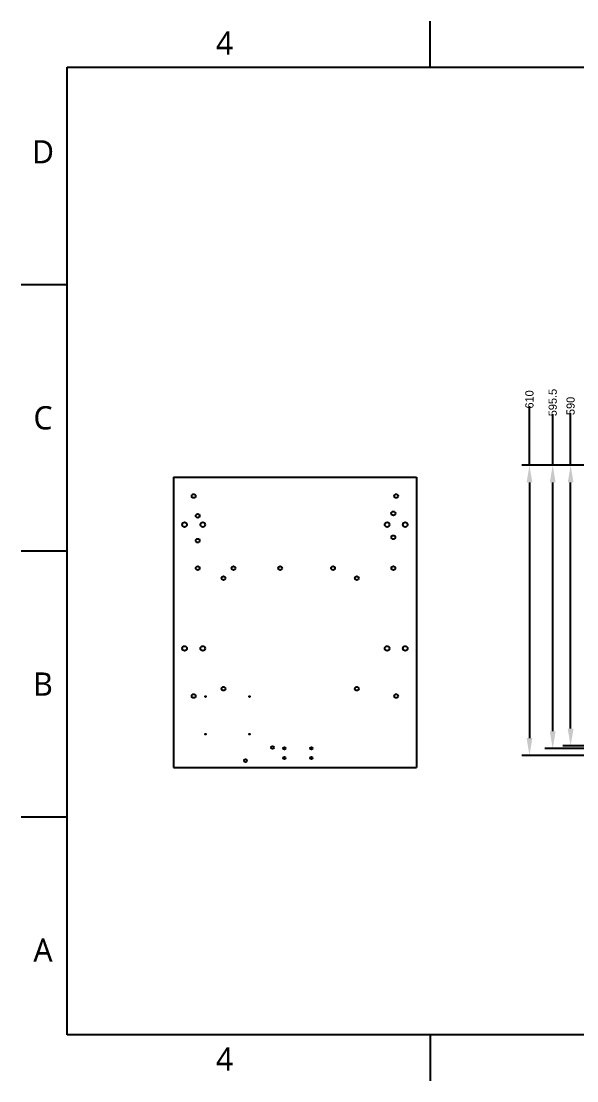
# Model space of a CAD drawing. Extents: x 0 to 17, y 0 to 11.
# Drawn here: x 0.03 to 5.76, y 0.03 to 10.97 of the extents above; entities that cross this region are included whole.
import ezdxf

# ---------------------------------------------------------------- set-up
doc = ezdxf.new("R2010")
doc.units = 0
doc.header["$LTSCALE"] = 0.5
doc.header["$MEASUREMENT"] = 0
doc.layers.get('DEFPOINTS').update_dxf_attribs({"linetype": 'CONTINUOUS'})
for name, color, linetype in [('ANNOTATION_TEXT', 7, 'CONTINUOUS'), ('BORDER_FRAME', 7, 'CONTINUOUS'), ('BORDER_ZONES', 7, 'CONTINUOUS'), ('MODELSKETCH_VISIBLE', 7, 'CONTINUOUS')]:
    doc.layers.add(name, color=color, linetype=linetype)
doc.styles.add('ONSHAPE-STANDARD', font='NotoSans-Regular.ttf', dxfattribs={"height": 0.12})
doc.styles.add('ONSHAPE-STANDARD-DIMENSION', font='ARIsoP1.shx')
doc.dimstyles.new('ONSHAPE-STANDARD$0', dxfattribs={"dimtxt": 0.084646, "dimasz": 0.18, "dimexe": 0.08, "dimexo": 0.013386, "dimgap": 0, "dimtad": 0, "dimlfac": 25.4, "dimzin": 11, "dimtxsty": 'ONSHAPE-STANDARD-DIMENSION', "dimcen": 0.09, "dimclrd": 7, "dimclre": 7, "dimclrt": 7, "dimadec": 1, "dimazin": 3, "dimtfac": 1, "dimtofl": 0, "dimtmove": 0, "dimatfit": 3, "dimtolj": 1, "dimtzin": 11})

# ---------------------------------------------------------------- blocks, each defined once
blk = doc.blocks.new('*D20')
at = {"layer": 'ANNOTATION_TEXT', "color": 7}
for p, q in [((5.274, 6.388), (5.274, 6.998)), ((8.616, 6.388), (5.194, 6.388)), ((5.274, 6.208), (5.274, 3.566)), ((8.616, 3.386), (5.194, 3.386))]:
    blk.add_line(p, q, dxfattribs=at)
for points in [[(5.304, 6.208), (5.244, 6.208), (5.274, 6.388)], [(5.244, 3.566), (5.304, 3.566), (5.274, 3.386)]]:
    blk.add_solid(points, dxfattribs=at)
at = {"layer": 'DEFPOINTS', "color": 0}
for p in [(8.63, 6.388), (5.274, 3.386), (8.63, 3.386)]:
    blk.add_point(p, dxfattribs=at)
at = {"layer": 'ANNOTATION_TEXT', "color": 7, "insert": (5.274, 7.066), "char_height": 0.0846, "attachment_point": 5, "rotation": 90, "style": 'ONSHAPE-STANDARD-DIMENSION'}
blk.add_mtext('\\A1;610', dxfattribs=at)
blk = doc.blocks.new('*D34')
at = {"layer": 'ANNOTATION_TEXT', "color": 7}
for p, q in [((5.699, 6.388), (5.699, 6.923)), ((8.616, 6.388), (5.619, 6.388)), ((5.699, 3.665), (5.699, 6.208)), ((9.763, 3.485), (5.619, 3.485))]:
    blk.add_line(p, q, dxfattribs=at)
for points in [[(5.729, 6.208), (5.669, 6.208), (5.699, 6.388)], [(5.669, 3.665), (5.729, 3.665), (5.699, 3.485)]]:
    blk.add_solid(points, dxfattribs=at)
at = {"layer": 'DEFPOINTS', "color": 0}
for p in [(5.699, 6.388), (8.63, 6.388), (9.776, 3.485)]:
    blk.add_point(p, dxfattribs=at)
at = {"layer": 'ANNOTATION_TEXT', "color": 7, "insert": (5.699, 6.999), "char_height": 0.0846, "attachment_point": 5, "rotation": 90, "style": 'ONSHAPE-STANDARD-DIMENSION'}
blk.add_mtext('\\A1;590', dxfattribs=at)
blk = doc.blocks.new('*D35')
at = {"layer": 'ANNOTATION_TEXT', "color": 7}
for p, q in [((5.514, 6.388), (5.514, 6.915)), ((8.616, 6.388), (5.434, 6.388)), ((5.514, 3.638), (5.514, 6.208)), ((9.362, 3.458), (5.434, 3.458))]:
    blk.add_line(p, q, dxfattribs=at)
for points in [[(5.544, 6.208), (5.484, 6.208), (5.514, 6.388)], [(5.484, 3.638), (5.544, 3.638), (5.514, 3.458)]]:
    blk.add_solid(points, dxfattribs=at)
at = {"layer": 'DEFPOINTS', "color": 0}
for p in [(5.514, 6.388), (8.63, 6.388), (9.375, 3.458)]:
    blk.add_point(p, dxfattribs=at)
at = {"layer": 'ANNOTATION_TEXT', "color": 7, "insert": (5.514, 7.034), "char_height": 0.0846, "attachment_point": 5, "rotation": 90, "style": 'ONSHAPE-STANDARD-DIMENSION'}
blk.add_mtext('\\A1;595.5', dxfattribs=at)

msp = doc.modelspace()

# ---------------------------------------------------------------- linework, layer by layer
at = {"layer": 'BORDER_FRAME'}
for p, q in [((0.5, 0.5), (0.5, 10.5)), ((0.5, 10.5), (16.5, 10.5)), ((16.5, 0.5), (0.5, 0.5))]:
    msp.add_line(p, q, dxfattribs=at)
at = {"layer": 'BORDER_ZONES'}
for p, q in [((4.25, 10.5), (4.25, 10.975)), ((0.5, 8.25), (0.025, 8.25)), ((0.5, 5.5), (0.025, 5.5)), ((0.5, 2.75), (0.025, 2.75)), ((4.25, 0.5), (4.25, 0.025))]:
    msp.add_line(p, q, dxfattribs=at)
at = {"layer": 'MODELSKETCH_VISIBLE'}
for p, q in [((1.596941, 6.264557), (4.106784, 6.264557)), ((1.596941, 6.264557), (1.596941, 3.262589)), ((4.106784, 6.264557), (4.106784, 3.262589)), ((1.596941, 3.262589), (4.106784, 3.262589))]:
    msp.add_line(p, q, dxfattribs=at)
for centre, radius in [((1.806095, 6.067707), 0.019685), ((3.89763, 6.067707), 0.019685), ((1.847925, 5.863474), 0.019685), ((3.868103, 5.888081), 0.020984), ((1.712345, 5.772431), 0.024606), ((1.899845, 5.772431), 0.024606), ((3.80388, 5.772431), 0.024606), ((3.99138, 5.772431), 0.024606), ((1.847925, 5.607569), 0.019685), ((3.868103, 5.642018), 0.019685), ((1.847925, 5.322136), 0.019685), ((2.21702, 5.322136), 0.019685), ((2.699303, 5.322136), 0.019685), ((3.245563, 5.322136), 0.019685), ((3.868103, 5.322136), 0.019685), ((2.113673, 5.218789), 0.019685), ((3.491626, 5.218789), 0.019685), ((1.712345, 4.492904), 0.024606), ((1.899845, 4.492904), 0.024606), ((3.80388, 4.492904), 0.024606), ((3.99138, 4.492904), 0.024606), ((2.113673, 4.077057), 0.019685), ((3.491626, 4.077057), 0.019685), ((1.806095, 4.000778), 0.019685), ((1.926666, 3.995856), 0.004921), ((2.381882, 3.995856), 0.004921), ((3.89763, 4.000778), 0.019685), ((1.926666, 3.607077), 0.004921), ((2.381882, 3.607077), 0.004921), ((2.620563, 3.469281), 0.014764), ((2.743595, 3.459439), 0.012303), ((3.021646, 3.459439), 0.012303), ((2.342512, 3.333947), 0.014764), ((2.743595, 3.361014), 0.012303), ((3.021646, 3.361014), 0.012303)]:
    msp.add_circle(centre, radius, dxfattribs=at)

# ---------------------------------------------------------------- texts
at = {"layer": 'BORDER_ZONES', "char_height": 0.24, "attachment_point": 5, "style": 'ONSHAPE-STANDARD'}
for s, insert in [('4', (2.125, 10.75)), ('D', (0.25, 9.625)), ('C', (0.25, 6.875)), ('B', (0.25, 4.125)), ('A', (0.25, 1.375)), ('4', (2.125, 0.25))]:
    msp.add_mtext(s, dxfattribs=dict(at, insert=insert))

# ---------------------------------------------------------------- dimensions: what is measured, and where the dimension line sits
at = {"layer": 'ANNOTATION_TEXT'}
for base, p1, p2, angle, picture, middle, dimtype in [((5.273734, 3.386354), (8.629506, 6.388322), (8.629506, 3.386354), 270, '*D20', (5.273734, 7.065761), 161), ((5.514031, 6.388322), (9.375076, 3.457712), (8.629506, 6.388322), 90, '*D35', (5.514031, 7.033537), 160), ((5.698747, 6.388322), (9.776159, 3.484779), (8.629506, 6.388322), 90, '*D34', (5.698747, 6.999178), 160)]:
    dim = msp.add_linear_dim(base=base, p1=p1, p2=p2, angle=angle, dimstyle='ONSHAPE-STANDARD$0', override={"dimlfac": 203.2, "dimpost": ''}, dxfattribs=at)
    dim.commit()
    dim.dimension.update_dxf_attribs({"geometry": picture, "text_midpoint": middle, "dimtype": dimtype})

doc.saveas('drawing.dxf')
